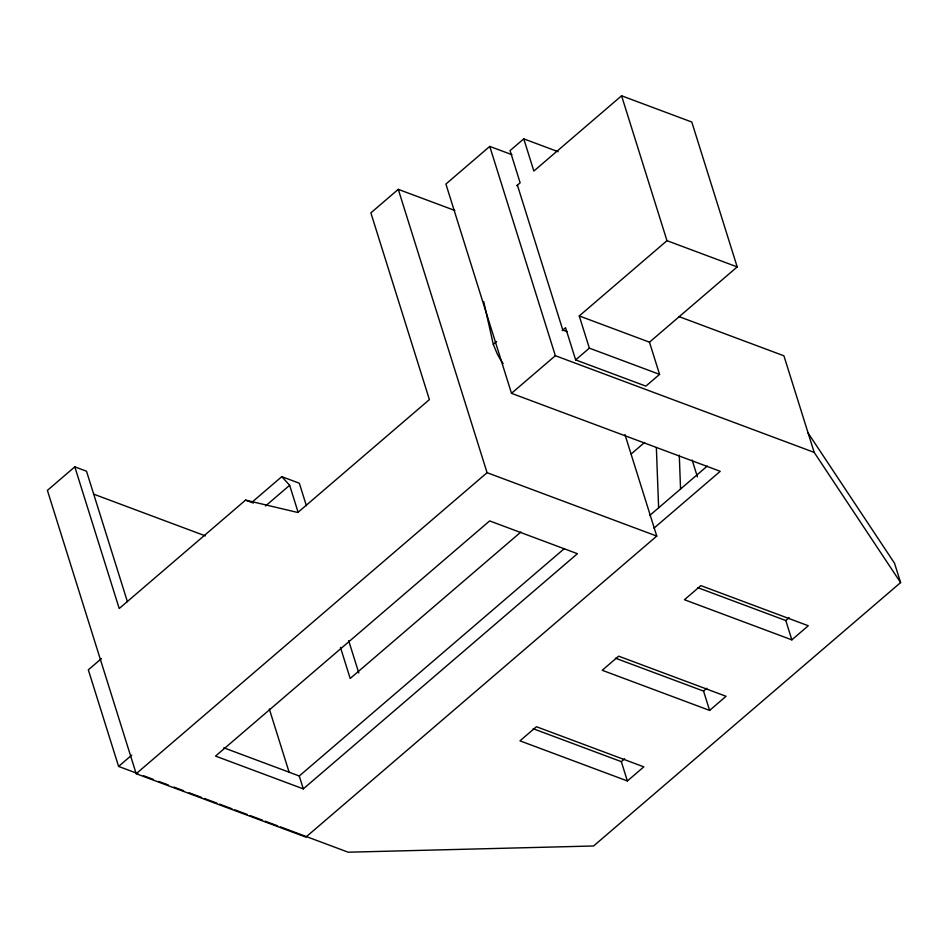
<?xml version="1.0" encoding="UTF-8"?>
<svg xmlns="http://www.w3.org/2000/svg" width="948" height="948" viewBox="0 0 948 948"><rect width="100%" height="100%" fill="white"/><g stroke="black" fill="none" stroke-linecap="round" stroke-linejoin="round"><path stroke-width="1.42" d="M127.399 601.672L86.517 471.227L74.809 466.854L47.4 490.377L136.192 773.71L305.884 837.108L656.763 536.082L624.957 434.587M454.85 210.48L398.279 189.351L370.869 212.862L429.397 399.606L297.814 512.501L245.556 500.129L119.211 608.521L74.809 466.854M511.932 154.69L489.761 146.407L445.904 184.042L511.493 393.325L720.231 471.31L654.001 528.131M558.182 151.716L523.77 138.858L510.06 150.613L520.144 182.81L516.779 185.701M737.2 266.921L666.977 240.685L579.264 315.945L649.475 342.181L737.2 266.921L691.791 122.031L621.58 95.795L533.854 171.055L523.77 138.858M252.168 502.061L281.781 476.654L299.331 483.219L306.382 505.711M265.523 505.983L289.65 485.281L281.781 476.654M101.483 658.552L88.318 669.833L118.595 766.422L137.958 773.663M503.115 363.594A45.623 22.195 49.4 0 1 497.202 353.817L493.292 344.373L496.574 341.553M562.188 330.591L565.553 327.7L575.649 359.908L645.861 386.132L659.571 374.377L649.475 342.181M511.493 393.325L555.35 355.701L814.19 452.397L900.6 582.582L593.578 845.983L348.177 852.205L280.407 826.881M575.649 359.908L589.348 348.141L659.571 374.377M118.595 766.422L131.748 755.141M136.192 773.71L487.071 472.685L656.763 536.082M520.867 532.041L350.191 678.472L340.462 647.448M631.167 453.985L644.604 442.455M223.835 747.818L299.272 775.997L564.404 548.537M303.301 788.878L577.427 553.703L489.654 520.914L215.528 756.089L303.301 788.878L299.272 775.997M649.664 515.511L707.291 466.072M533.191 728.716L621.319 761.647L624.602 758.827M615.43 658.173L703.558 691.092L706.841 688.272M697.669 587.618L785.797 620.537L789.08 617.717M627.375 780.962L643.822 766.849L536.426 726.725L519.978 740.838L627.375 780.962L621.319 761.647M709.614 710.408L726.061 696.294L618.665 656.17L602.217 670.283L709.614 710.408L703.558 691.092M791.841 639.853L808.289 625.751L700.892 585.627L684.444 599.729L791.841 639.853L785.797 620.537M678.721 316.502L783.913 355.808L814.19 452.397M566.94 331.599L562.816 330.058L517.407 185.168M245.556 500.129L253.365 503.044M93.532 494.098L205.313 535.869M143.492 775.725L153.173 779.339M158.695 781.413L168.377 785.027M173.911 787.101L183.592 790.715M189.126 792.777L201.569 797.434M204.341 798.465L216.784 803.11M219.557 804.141L231.999 808.798M234.76 809.829L247.215 814.486M249.976 815.517L262.43 820.162M265.191 821.193L277.634 825.85M808.134 433.082L894.545 563.266L900.6 582.582M621.58 95.795L666.977 240.685M692.159 460.076L697.408 476.82M579.264 315.945L589.348 348.141M489.761 146.407L555.35 355.701M398.279 189.351L487.071 472.685M348.674 640.67L358.806 672.997M289.65 485.281L298.039 512.074M269.327 709.033L289.187 772.419M483.693 301.559L493.292 344.373M679.278 455.194L680.557 489.002M656.36 447.551L658.623 507.82"/></g></svg>
